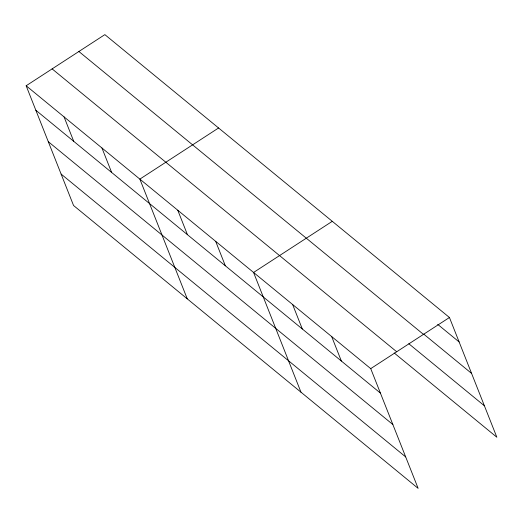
<?xml version="1.0" encoding="UTF-8"?>
<svg xmlns="http://www.w3.org/2000/svg" width="523" height="523" viewBox="0 0 523 523"><rect width="100%" height="100%" fill="white"/><g stroke="black" fill="none" stroke-linecap="round" stroke-linejoin="round"><path stroke-width="0.78" d="M26.15 85.765L370.729 368.637L418.139 488.371L73.553 205.5L26.15 85.765L104.862 34.629L449.447 317.5L496.85 437.235L394.179 352.953M218.575 127.978L139.863 179.114L187.267 298.849M332.288 221.321L253.57 272.463L300.98 392.198M370.729 368.637L449.447 317.5M437.712 324.378L459.129 341.957M423.708 334.099L471.576 373.402M78.888 51.502L423.467 334.374M408.816 343.742L484.403 405.796M52.123 68.892L396.709 351.763M35.832 110.222L380.417 393.093M48.279 141.668L392.865 424.539M61.106 174.061L405.691 456.932M331.68 336.577L341.362 361.04M292.625 304.517L302.307 328.98M215.672 241.345L225.354 265.802M177.768 210.226L187.45 234.69M101.959 147.996L111.641 172.459M64.054 116.884L73.736 141.341"/></g></svg>
